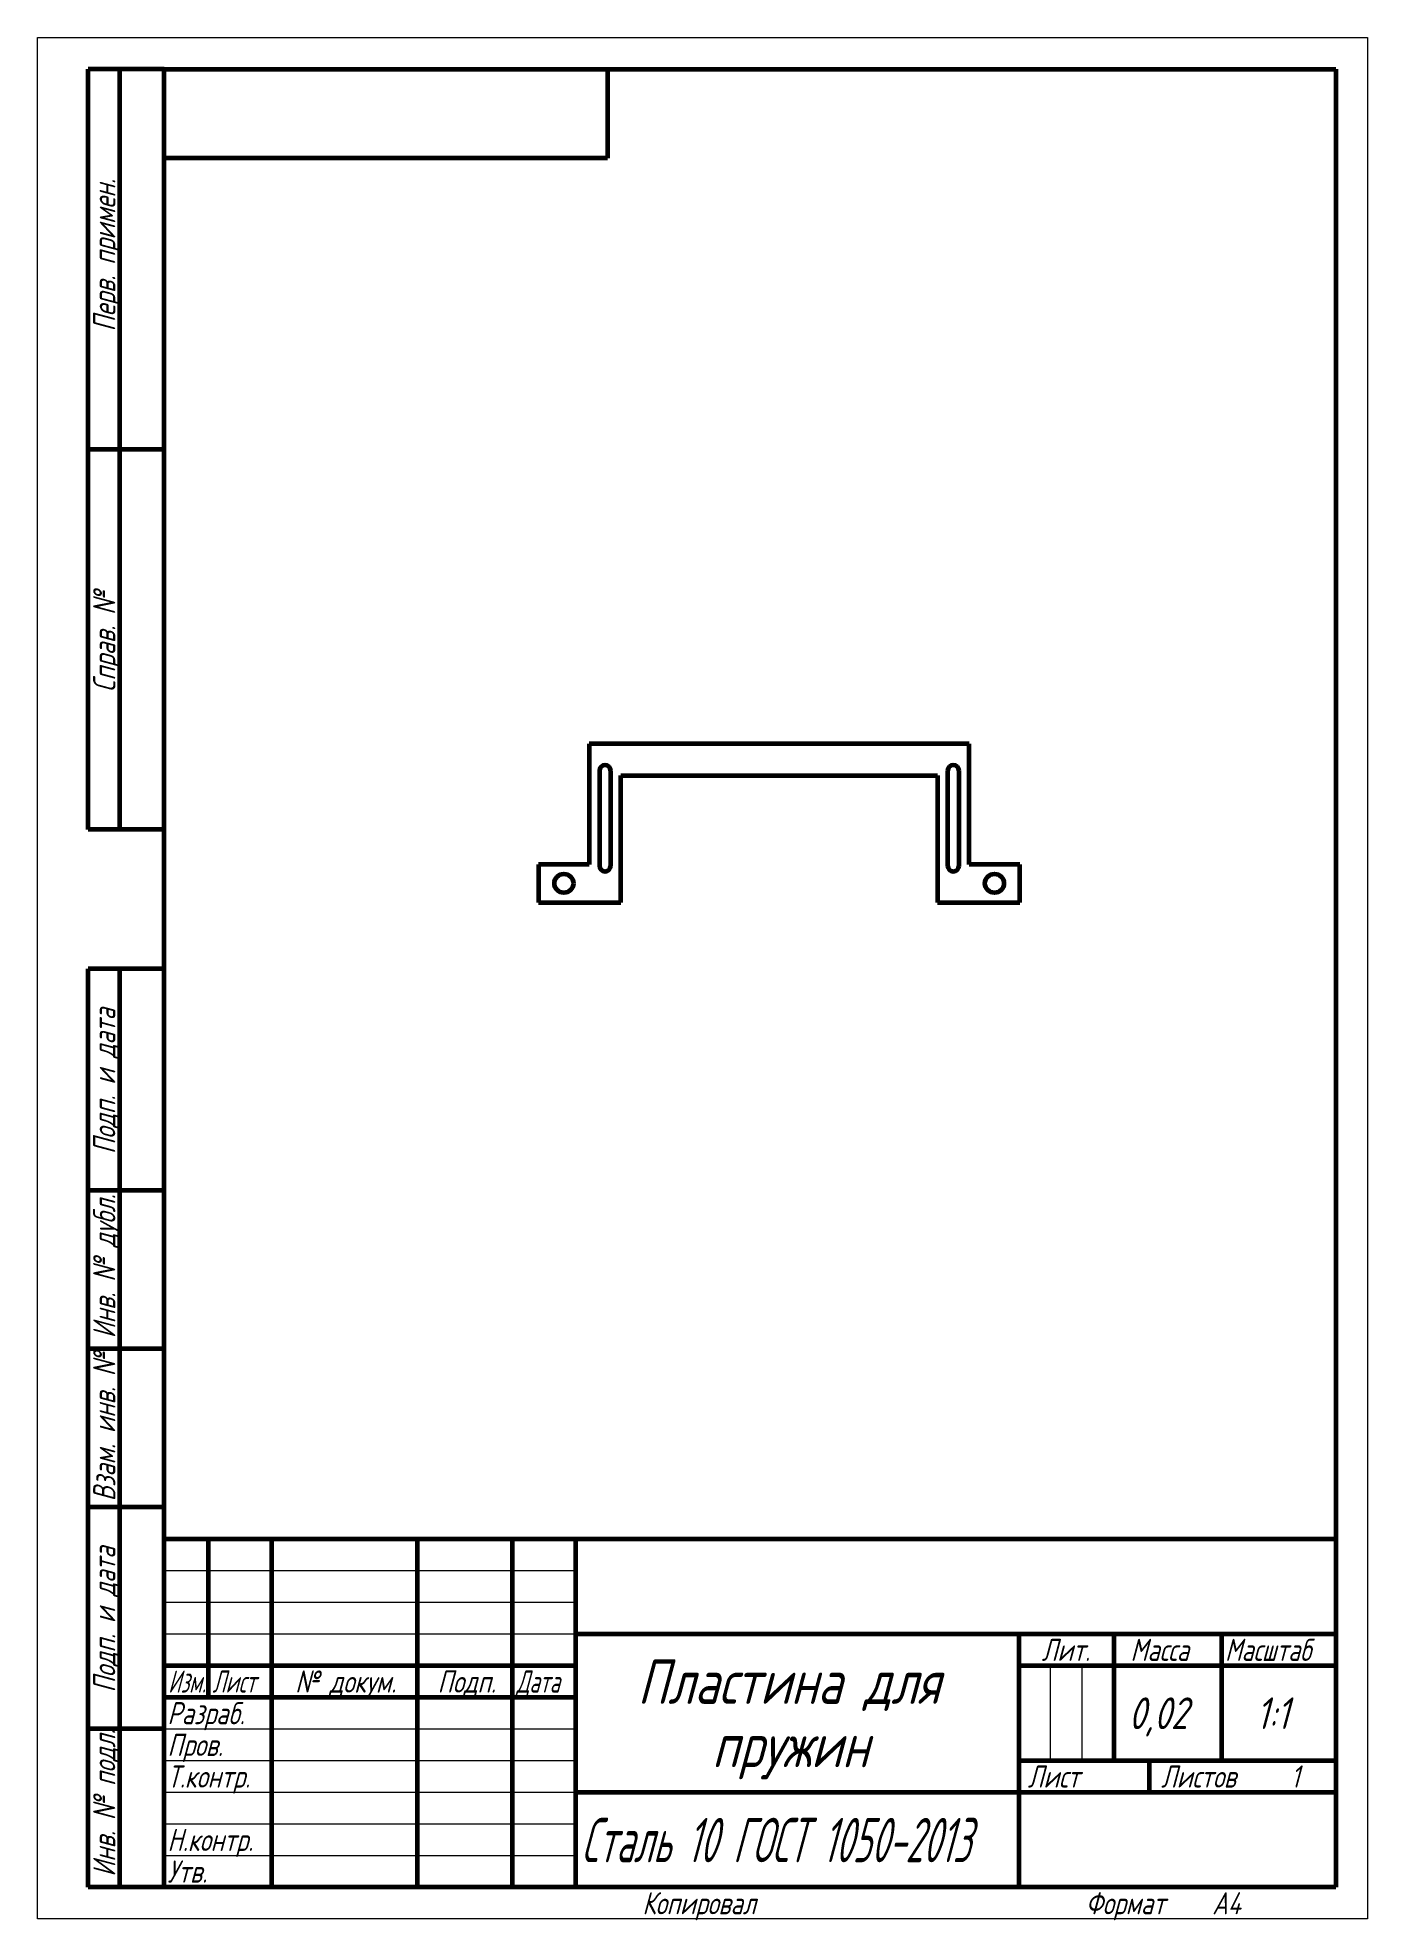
# Model space of a CAD drawing. Header units: millimetres. Extents: x 0 to 210, y 0 to 297.
import ezdxf

# ---------------------------------------------------------------- set-up
doc = ezdxf.new("R2010")
doc.units = ezdxf.units.MM
doc.linetypes.add('K5LT_BASIC', pattern=[0])
doc.linetypes.add('K5LT_THIN', pattern=[0])
doc.layers.add('Системный слой', color=7, linetype='Continuous')
doc.styles.add('KTEXTSTYLE', font='GOST_AU.SHX', dxfattribs={"width": 0.96, "height": 5})

# ---------------------------------------------------------------- blocks, each defined once
blk = doc.blocks.new('U0')
at = {"color": 7, "linetype": 'K5LT_THIN', "lineweight": 18, "true_color": 0xffffff}
for p, q in [((0, 0), (0, 297)), ((0, 297), (210, 297)), ((210, 297), (210, 0)), ((20, 55), (85, 55)), ((20, 50), (85, 50)), ((20, 45), (85, 45)), ((159.96, 25), (159.96, 40)), ((164.98, 25), (164.98, 40)), ((20, 30), (85, 30)), ((20, 25), (85, 25)), ((20, 20), (85, 20)), ((20, 15), (85, 15)), ((20, 10), (85, 10)), ((210, 0), (0, 0))]:
    blk.add_line(p, q, dxfattribs=at)
at = {"color": 143, "linetype": 'K5LT_BASIC', "lineweight": 60, "true_color": 0x33acca}
for p, q in [((8, 172), (8, 292)), ((20, 292), (8, 292)), ((13, 172), (13, 292)), ((20, 5), (20, 292)), ((20, 292), (205, 292)), ((90, 292), (90, 278)), ((205, 292), (205, 5)), ((90, 278), (20, 278)), ((20, 232), (8, 232)), ((20, 172), (8, 172)), ((8, 5), (8, 150)), ((20, 150), (8, 150)), ((13, 5), (13, 150)), ((20, 115), (8, 115)), ((20, 90), (8, 90)), ((20, 65), (8, 65)), ((20, 60), (205, 60)), ((20, 5), (20, 60)), ((27, 35), (27, 60)), ((37, 5), (37, 60)), ((60, 5), (60, 60)), ((75, 5), (75, 60)), ((85, 5), (85, 60)), ((85, 45), (205, 45)), ((155, 5), (155, 45)), ((170, 25), (170, 45)), ((187, 25), (187, 45)), ((20, 40), (85, 40)), ((155, 40), (170, 40)), ((170, 40), (205, 40)), ((20, 35), (85, 35)), ((20, 30), (8, 30)), ((155, 25), (205, 25)), ((175.57, 20), (175.57, 25)), ((85, 20), (155, 20)), ((155, 20), (205, 20)), ((20, 5), (8, 5)), ((205, 5), (20, 5))]:
    blk.add_line(p, q, dxfattribs=at)
at = {"color": 7, "char_height": 3.5, "attachment_point": 1, "rotation": 90, "style": 'KTEXTSTYLE'}
for s, insert in [('\\H3.5;\\W0.965;\\Q15;\\Q15;Перв. примен.', (8.77, 250.61)), ('\\H3.5;\\W0.965;\\Q15;\\Q15;Справ. №', (8.77, 193.68)), ('\\H3.5;\\W0.965;\\Q15;\\Q15;Подп. и дата', (8.77, 120.75)), ('\\H3.5;\\W0.965;\\Q15;\\Q15;Инв. № дубл.', (8.77, 91.67)), ('\\H3.5;\\W0.965;\\Q15;\\Q15;Взам. инв. №', (8.77, 65.94)), ('\\H3.5;\\W0.965;\\Q15;\\Q15;Подп. и дата', (8.77, 35.75)), ('\\H3.5;\\W0.965;\\Q15;\\Q15;Инв. № подл.', (8.77, 6.67))]:
    blk.add_mtext(s, dxfattribs=dict(at, insert=insert))
at = {"color": 7, "attachment_point": 1, "style": 'KTEXTSTYLE'}
for s, insert, char_height in [('\\H3.5;\\W0.965;\\Q15;\\Q15;Лит.', (158.56, 44.23), 3.5), ('\\H3.5;\\W0.965;\\Q15;\\Q15;Масса', (172.58, 44.23), 3.5), ('\\H3.5;\\W0.965;\\Q15;\\Q15;\\W0.941;Масштаб', (187.52, 44.23), 3.5), ('\\H3.5;\\W0.965;\\Q15;\\Q15;\\W0.797;Изм.', (20.61, 39.23), 3.5), ('\\H3.5;\\W0.965;\\Q15;\\Q15;\\W0.807;Лист', (27.6, 39.23), 3.5), ('\\H3.5;\\W0.965;\\Q15;\\Q15;№ докум.', (40.67, 39.23), 3.5), ('\\H3.5;\\W0.965;\\Q15;\\Q15;Подп.', (63.15, 39.23), 3.5), ('\\H3.5;\\W0.965;\\Q15;\\Q15;\\W0.807;Дата', (75.6, 39.23), 3.5), ('\\H3.5;\\W0.965;\\Q15;\\Q15;\\H7.00;Пластина для', (94.74, 40.95), 7), ('\\H3.5;\\W0.965;\\Q15;\\Q15;Разраб.', (20.5, 34.23), 3.5), ('\\H3.5;\\W0.965;\\Q15;\\Q15;\\H5.00;0,02', (172.3, 34.97), 5), ('\\H3.5;\\W0.965;\\Q15;\\Q15;\\H5.00;{\\c16737820;1:1}', (192.44, 34.97), 5), ('\\H3.5;\\W0.965;\\Q15;\\Q15;Пров.', (20.5, 29.23), 3.5), ('\\H3.5;\\W0.965;\\Q15;\\Q15;\\H7.00;пружин', (106.5, 30.95), 7), ('\\H3.5;\\W0.965;\\Q15;\\Q15;Т.контр.', (20.5, 24.23), 3.5), ('\\H3.5;\\W0.965;\\Q15;\\Q15;Лист', (156.36, 24.23), 3.5), ('\\H3.5;\\W0.965;\\Q15;\\Q15;Листов', (177.41, 24.23), 3.5), ('\\H3.5;\\W0.965;\\Q15;\\Q15;1', (197.91, 24.23), 3.5), ('\\H3.5;\\W0.965;\\Q15;\\Q15;\\W0.708;\\H7.00;Сталь 10 ГОСТ 1050-2013', (85.84, 15.95), 7), ('\\H3.5;\\W0.965;\\Q15;\\Q15;Н.контр.', (20.5, 14.23), 3.5), ('\\H3.5;\\W0.965;\\Q15;\\Q15;Утв.', (20.5, 9.23), 3.5), ('\\H3.5;\\W0.965;\\Q15;\\Q15;Копировал', (95.5, 4.23), 3.5), ('\\H3.5;\\W0.965;\\Q15;\\Q15;Формат', (165.5, 4.23), 3.5), ('\\H3.5;\\W0.965;\\Q15;\\Q15;A4', (185.5, 4.23), 3.5)]:
    blk.add_mtext(s, dxfattribs=dict(at, insert=insert, char_height=char_height))

msp = doc.modelspace()

# ---------------------------------------------------------------- linework, layer by layer
at = {"layer": 'Системный слой', "color": 143, "linetype": 'K5LT_BASIC', "lineweight": 60, "true_color": 0x33acca}
for p, q in [((87.11, 185.49), (87.11, 166.49)), ((147.11, 185.49), (87.11, 185.49)), ((147.11, 166.49), (147.11, 185.49)), ((88.71, 181.27), (88.71, 166.27)), ((90.51, 166.27), (90.51, 181.27)), ((92.11, 180.49), (142.11, 180.49)), ((92.11, 160.49), (92.11, 180.49)), ((142.11, 180.49), (142.11, 160.49)), ((143.71, 181.27), (143.71, 166.27)), ((145.51, 166.27), (145.51, 181.27)), ((87.11, 166.49), (79.11, 166.49)), ((79.11, 166.49), (79.11, 160.49)), ((155.11, 166.49), (147.11, 166.49)), ((155.11, 160.49), (155.11, 166.49)), ((79.11, 160.49), (92.11, 160.49)), ((142.11, 160.49), (155.11, 160.49))]:
    msp.add_line(p, q, dxfattribs=at)
for centre in [(83.11, 163.49), (151.11, 163.49)]:
    msp.add_circle(centre, 1.5, dxfattribs=at)
for centre, start, end in [((89.61, 181.27), 0, 180), ((144.61, 181.27), 0, 180), ((89.61, 166.27), 180, 0), ((144.61, 166.27), 180, 0)]:
    msp.add_arc(centre, 0.9, start, end, dxfattribs=at)

# ---------------------------------------------------------------- block references
msp.add_blockref('U0', (0, 0))

doc.saveas('drawing.dxf')
